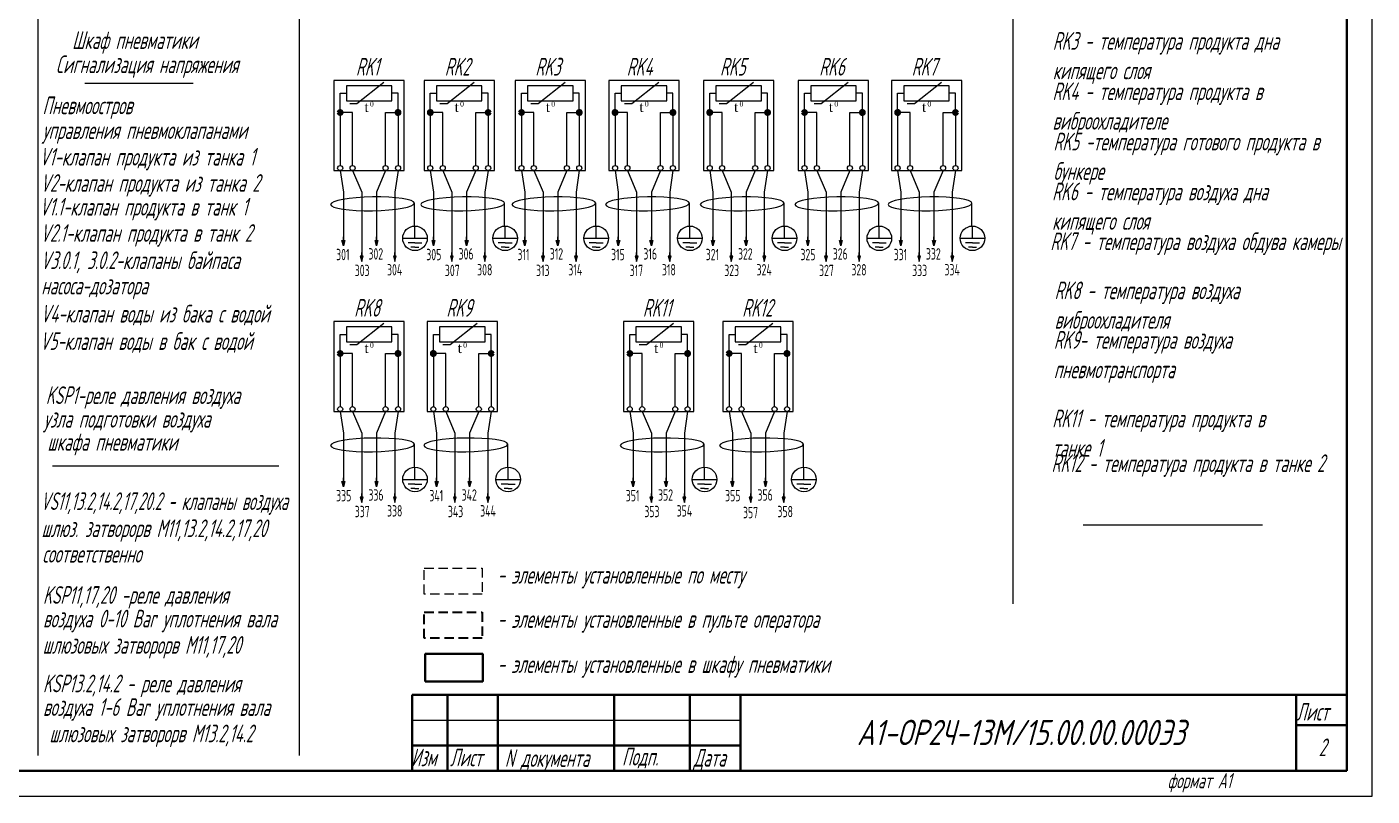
# Model space of a CAD drawing. Header units: millimetres. Extents: x 294 to 6216, y -3442 to 2720.
# Drawn here: x 2409.6 to 2675.8, y 215.3 to 367.5 of the extents above; entities that cross this region are included whole.
import ezdxf
from ezdxf.enums import TextEntityAlignment as Align

# ---------------------------------------------------------------- set-up
doc = ezdxf.new("R2010")
doc.units = ezdxf.units.MM
doc.header["$LTSCALE"] = 15
for name, pattern in [('ACAD_ISO02W100', [15, 12, -3]), ('HIDDEN', [0.375, 0.25, -0.125]), ('HIDDEN2', [0.1875, 0.125, -0.0625])]:
    doc.linetypes.add(name, pattern=pattern)
for name, color, linetype, lineweight in [('0.35 TEXT', 7, 'Continuous', 35), ('0.4 ТЕКСТ', 7, 'Continuous', 40), ('LWT 0.5', 7, 'Continuous', 50), ('LWT 0.6', 7, 'Continuous', 50), ('LWT 0.7', 7, 'Continuous', 70)]:
    doc.layers.add(name, color=color, linetype=linetype, lineweight=lineweight)
doc.layers.add('ШТРИХОВАЯ', color=7, linetype='HIDDEN')
doc.styles.add('33', font='gost.shx', dxfattribs={"width": 0.75, "oblique": 15, "height": 2.5})
doc.styles.add('34', font='gost.shx', dxfattribs={"width": 0.75, "oblique": 15, "height": 3.5})
doc.styles.add('35', font='gost.shx', dxfattribs={"width": 0.75, "oblique": 15, "height": 5})

# ---------------------------------------------------------------- blocks, each defined once
blk = doc.blocks.new('UZIEMIENIE')
for p, q in [((0, 0), (4.85, 0)), ((2.43, 0), (2.43, 2.43)), ((2.43, -0.92), (1.05, -0.92)), ((2.43, -1.78), (1.64, -1.78)), ((2.43, -0.92), (3.8, -0.92)), ((2.43, -1.78), (3.21, -1.78))]:
    blk.add_line(p, q)
blk.add_circle((2.43, 0), 2.43)
blk = doc.blocks.new('STRZALKA')
h = blk.add_hatch(color=256)
h.dxf.hatch_style = 2
h.paths.add_polyline_path([(0.73, 0), (0.73, -0.28), (1.8, 0), (0.73, 0.28)])
blk.add_line((0.73, 0), (0, 0))
blk.add_lwpolyline([(1.8, 0), (0.73, 0.28), (0.73, -0.28)], close=True)

msp = doc.modelspace()

# ---------------------------------------------------------------- linework, layer by layer
for p, q in [((2675.845, 215.294, -0.041), (2675.845, 809.294, -0.041)), ((2411.765, 796.101, -0.041), (2411.765, 223.304, -0.041)), ((2463.519, 796.101, -0.041), (2463.519, 223.304, -0.041)), ((2604.775, 796.101, -0.041), (2604.775, 253.311, -0.041)), ((2421.08, 356.342, -0.02), (2442.521, 356.342, -0.02)), ((2471.608, 354.32, -0.02), (2472.838, 354.32, -0.02)), ((2471.608, 350.536, -0.02), (2471.608, 354.32, -0.02)), ((2474.935, 352.312, -0.02), (2480.283, 356.529, -0.02)), ((2483.067, 354.32, -0.02), (2481.838, 354.32, -0.02)), ((2483.067, 350.536, -0.02), (2483.067, 354.32, -0.02)), ((2489.449, 354.32, -0.02), (2490.678, 354.32, -0.02)), ((2489.449, 350.536, -0.02), (2489.449, 354.32, -0.02)), ((2492.776, 352.312, -0.02), (2498.123, 356.529, -0.02)), ((2500.908, 354.32, -0.02), (2499.678, 354.32, -0.02)), ((2500.908, 350.536, -0.02), (2500.908, 354.32, -0.02)), ((2507.485, 354.32, -0.02), (2508.715, 354.32, -0.02)), ((2507.485, 350.536, -0.02), (2507.485, 354.32, -0.02)), ((2510.813, 352.312, -0.02), (2516.16, 356.529, -0.02)), ((2518.944, 354.32, -0.02), (2517.715, 354.32, -0.02)), ((2518.944, 350.536, -0.02), (2518.944, 354.32, -0.02)), ((2526.014, 354.32, -0.02), (2527.244, 354.32, -0.02)), ((2526.014, 350.536, -0.02), (2526.014, 354.32, -0.02)), ((2529.341, 352.312, -0.02), (2534.689, 356.529, -0.02)), ((2537.473, 354.32, -0.02), (2536.244, 354.32, -0.02)), ((2537.473, 350.536, -0.02), (2537.473, 354.32, -0.02)), ((2544.747, 354.32, -0.02), (2545.977, 354.32, -0.02)), ((2544.747, 350.536, -0.02), (2544.747, 354.32, -0.02)), ((2548.075, 352.312, -0.02), (2553.422, 356.529, -0.02)), ((2556.206, 354.32, -0.02), (2554.977, 354.32, -0.02)), ((2556.206, 350.536, -0.02), (2556.206, 354.32, -0.02)), ((2563.507, 354.32, -0.02), (2564.737, 354.32, -0.02)), ((2563.507, 350.536, -0.02), (2563.507, 354.32, -0.02)), ((2566.835, 352.312, -0.02), (2572.182, 356.529, -0.02)), ((2574.966, 354.32, -0.02), (2573.737, 354.32, -0.02)), ((2574.966, 350.536, -0.02), (2574.966, 354.32, -0.02)), ((2581.941, 354.32, -0.02), (2583.171, 354.32, -0.02)), ((2581.941, 350.536, -0.02), (2581.941, 354.32, -0.02)), ((2585.269, 352.312, -0.02), (2590.616, 356.529, -0.02)), ((2593.4, 354.32, -0.02), (2592.171, 354.32, -0.02)), ((2593.4, 350.536, -0.02), (2593.4, 354.32, -0.02)), ((2473.496, 352.312, -0.02), (2474.935, 352.312, -0.02)), ((2491.337, 352.312, -0.02), (2492.776, 352.312, -0.02)), ((2509.373, 352.312, -0.02), (2510.813, 352.312, -0.02)), ((2527.902, 352.312, -0.02), (2529.341, 352.312, -0.02)), ((2546.635, 352.312, -0.02), (2548.075, 352.312, -0.02)), ((2565.396, 352.312, -0.02), (2566.835, 352.312, -0.02)), ((2583.829, 352.312, -0.02), (2585.269, 352.312, -0.02)), ((2474.067, 350.536, -0.02), (2471.608, 350.536, -0.02)), ((2471.608, 350.536, -0.02), (2471.608, 340.037, -0.02)), ((2474.067, 340.037, -0.02), (2474.067, 350.536, -0.02)), ((2480.608, 350.536, -0.02), (2483.067, 350.536, -0.02)), ((2480.608, 340.037, -0.02), (2480.608, 350.536, -0.02)), ((2483.067, 350.536, -0.02), (2483.067, 340.037, -0.02)), ((2491.908, 350.536, -0.02), (2489.449, 350.536, -0.02)), ((2489.449, 350.536, -0.02), (2489.449, 340.037, -0.02)), ((2491.908, 340.037, -0.02), (2491.908, 350.536, -0.02)), ((2498.449, 340.037, -0.02), (2498.449, 350.536, -0.02)), ((2498.449, 350.536, -0.02), (2500.908, 350.536, -0.02)), ((2500.908, 350.536, -0.02), (2500.908, 340.037, -0.02)), ((2509.944, 350.536, -0.02), (2507.485, 350.536, -0.02)), ((2507.485, 350.536, -0.02), (2507.485, 340.037, -0.02)), ((2509.944, 340.037, -0.02), (2509.944, 350.536, -0.02)), ((2516.485, 340.037, -0.02), (2516.485, 350.536, -0.02)), ((2516.485, 350.536, -0.02), (2518.944, 350.536, -0.02)), ((2518.944, 350.536, -0.02), (2518.944, 340.037, -0.02)), ((2528.473, 350.536, -0.02), (2526.014, 350.536, -0.02)), ((2526.014, 350.536, -0.02), (2526.014, 340.037, -0.02)), ((2528.473, 340.037, -0.02), (2528.473, 350.536, -0.02)), ((2535.014, 340.037, -0.02), (2535.014, 350.536, -0.02)), ((2535.014, 350.536, -0.02), (2537.473, 350.536, -0.02)), ((2537.473, 350.536, -0.02), (2537.473, 340.037, -0.02)), ((2547.206, 350.536, -0.02), (2544.747, 350.536, -0.02)), ((2544.747, 350.536, -0.02), (2544.747, 340.037, -0.02)), ((2547.206, 340.037, -0.02), (2547.206, 350.536, -0.02)), ((2553.747, 340.037, -0.02), (2553.747, 350.536, -0.02)), ((2553.747, 350.536, -0.02), (2556.206, 350.536, -0.02)), ((2556.206, 350.536, -0.02), (2556.206, 340.037, -0.02)), ((2565.967, 350.536, -0.02), (2563.507, 350.536, -0.02)), ((2563.507, 350.536, -0.02), (2563.507, 340.037, -0.02)), ((2565.967, 340.037, -0.02), (2565.967, 350.536, -0.02)), ((2572.507, 340.037, -0.02), (2572.507, 350.536, -0.02)), ((2572.507, 350.536, -0.02), (2574.966, 350.536, -0.02)), ((2574.966, 350.536, -0.02), (2574.966, 340.037, -0.02)), ((2584.4, 350.536, -0.02), (2581.941, 350.536, -0.02)), ((2581.941, 350.536, -0.02), (2581.941, 340.037, -0.02)), ((2584.4, 340.037, -0.02), (2584.4, 350.536, -0.02)), ((2590.941, 340.037, -0.02), (2590.941, 350.536, -0.02)), ((2590.941, 350.536, -0.02), (2593.4, 350.536, -0.02)), ((2593.4, 350.536, -0.02), (2593.4, 340.037, -0.02)), ((2471.608, 339.037, -0.02), (2472.255, 334.751, -0.02)), ((2474.067, 339.037, -0.02), (2475.879, 334.751, -0.02)), ((2480.608, 339.037, -0.02), (2478.796, 334.751, -0.02)), ((2483.067, 339.037, -0.02), (2482.42, 334.751, -0.02)), ((2489.449, 339.037, -0.02), (2490.096, 334.751, -0.02)), ((2491.908, 339.037, -0.02), (2493.72, 334.751, -0.02)), ((2498.449, 339.037, -0.02), (2496.636, 334.751, -0.02)), ((2500.908, 339.037, -0.02), (2500.261, 334.751, -0.02)), ((2507.485, 339.037, -0.02), (2508.132, 334.751, -0.02)), ((2509.944, 339.037, -0.02), (2511.757, 334.751, -0.02)), ((2516.485, 339.037, -0.02), (2514.673, 334.751, -0.02)), ((2518.944, 339.037, -0.02), (2518.298, 334.751, -0.02)), ((2526.014, 339.037, -0.02), (2526.661, 334.751, -0.02)), ((2528.473, 339.037, -0.02), (2530.285, 334.751, -0.02)), ((2535.014, 339.037, -0.02), (2533.202, 334.751, -0.02)), ((2537.473, 339.037, -0.02), (2536.826, 334.751, -0.02)), ((2544.747, 339.037, -0.02), (2545.394, 334.751, -0.02)), ((2547.206, 339.037, -0.02), (2549.019, 334.751, -0.02)), ((2553.747, 339.037, -0.02), (2551.935, 334.751, -0.02)), ((2556.206, 339.037, -0.02), (2555.559, 334.751, -0.02)), ((2563.507, 339.037, -0.02), (2564.154, 334.751, -0.02)), ((2565.967, 339.037, -0.02), (2567.779, 334.751, -0.02)), ((2572.507, 339.037, -0.02), (2570.695, 334.751, -0.02)), ((2574.966, 339.037, -0.02), (2574.32, 334.751, -0.02)), ((2581.941, 339.037, -0.02), (2582.588, 334.751, -0.02)), ((2584.4, 339.037, -0.02), (2586.213, 334.751, -0.02)), ((2590.941, 339.037, -0.02), (2589.129, 334.751, -0.02)), ((2593.4, 339.037, -0.02), (2592.754, 334.751, -0.02)), ((2472.255, 334.751, -0.02), (2472.255, 324.132, -0.02)), ((2475.879, 334.751, -0.02), (2475.879, 321.04, -0.02)), ((2478.796, 334.751, -0.02), (2478.796, 324.132, -0.02)), ((2482.42, 334.751, -0.02), (2482.42, 321.042, -0.02)), ((2490.096, 334.751, -0.02), (2490.096, 324.132, -0.02)), ((2493.72, 334.751, -0.02), (2493.72, 321.04, -0.02)), ((2496.636, 334.751, -0.02), (2496.636, 324.132, -0.02)), ((2500.261, 334.751, -0.02), (2500.261, 321.042, -0.02)), ((2508.132, 334.751, -0.02), (2508.132, 324.132, -0.02)), ((2511.757, 334.751, -0.02), (2511.757, 321.04, -0.02)), ((2514.673, 334.751, -0.02), (2514.673, 324.132, -0.02)), ((2518.298, 334.751, -0.02), (2518.298, 321.042, -0.02)), ((2526.661, 334.751, -0.02), (2526.661, 324.132, -0.02)), ((2530.285, 334.751, -0.02), (2530.285, 321.04, -0.02)), ((2533.202, 334.751, -0.02), (2533.202, 324.132, -0.02)), ((2536.826, 334.751, -0.02), (2536.826, 321.042, -0.02)), ((2545.394, 334.751, -0.02), (2545.394, 324.132, -0.02)), ((2549.019, 334.751, -0.02), (2549.019, 321.04, -0.02)), ((2551.935, 334.751, -0.02), (2551.935, 324.132, -0.02)), ((2555.559, 334.751, -0.02), (2555.559, 321.042, -0.02)), ((2564.154, 334.751, -0.02), (2564.154, 324.132, -0.02)), ((2567.779, 334.751, -0.02), (2567.779, 321.04, -0.02)), ((2570.695, 334.751, -0.02), (2570.695, 324.132, -0.02)), ((2574.32, 334.751, -0.02), (2574.32, 321.042, -0.02)), ((2582.588, 334.751, -0.02), (2582.588, 324.132, -0.02)), ((2586.213, 334.751, -0.02), (2586.213, 321.04, -0.02)), ((2589.129, 334.751, -0.02), (2589.129, 324.132, -0.02)), ((2592.754, 334.751, -0.02), (2592.754, 321.042, -0.02)), ((2474.935, 304.62, -0.02), (2480.283, 308.837, -0.02)), ((2493.379, 304.62, -0.02), (2498.727, 308.837, -0.02)), ((2532.255, 304.62, -0.02), (2537.602, 308.837, -0.02)), ((2551.916, 304.62, -0.02), (2557.263, 308.837, -0.02)), ((2471.608, 306.628, -0.02), (2472.838, 306.628, -0.02)), ((2471.608, 302.844, -0.02), (2471.608, 306.628, -0.02)), ((2483.067, 306.628, -0.02), (2481.838, 306.628, -0.02)), ((2483.067, 302.844, -0.02), (2483.067, 306.628, -0.02)), ((2490.052, 306.628, -0.02), (2491.281, 306.628, -0.02)), ((2490.052, 302.844, -0.02), (2490.052, 306.628, -0.02)), ((2501.511, 306.628, -0.02), (2500.281, 306.628, -0.02)), ((2501.511, 302.844, -0.02), (2501.511, 306.628, -0.02)), ((2528.927, 306.628, -0.02), (2530.157, 306.628, -0.02)), ((2528.927, 302.844, -0.02), (2528.927, 306.628, -0.02)), ((2540.386, 306.628, -0.02), (2539.157, 306.628, -0.02)), ((2540.386, 302.844, -0.02), (2540.386, 306.628, -0.02)), ((2548.589, 306.628, -0.02), (2549.818, 306.628, -0.02)), ((2548.589, 302.844, -0.02), (2548.589, 306.628, -0.02)), ((2560.048, 306.628, -0.02), (2558.818, 306.628, -0.02)), ((2560.048, 302.844, -0.02), (2560.048, 306.628, -0.02)), ((2473.496, 304.62, -0.02), (2474.935, 304.62, -0.02)), ((2491.94, 304.62, -0.02), (2493.379, 304.62, -0.02)), ((2530.815, 304.62, -0.02), (2532.255, 304.62, -0.02)), ((2550.477, 304.62, -0.02), (2551.916, 304.62, -0.02)), ((2474.067, 302.844, -0.02), (2471.608, 302.844, -0.02)), ((2471.608, 302.844, -0.02), (2471.608, 292.345, -0.02)), ((2474.067, 292.345, -0.02), (2474.067, 302.844, -0.02)), ((2480.608, 292.345, -0.02), (2480.608, 302.844, -0.02)), ((2480.608, 302.844, -0.02), (2483.067, 302.844, -0.02)), ((2483.067, 302.844, -0.02), (2483.067, 292.345, -0.02)), ((2492.511, 302.844, -0.02), (2490.052, 302.844, -0.02)), ((2490.052, 302.844, -0.02), (2490.052, 292.345, -0.02)), ((2492.511, 292.345, -0.02), (2492.511, 302.844, -0.02)), ((2499.052, 292.345, -0.02), (2499.052, 302.844, -0.02)), ((2499.052, 302.844, -0.02), (2501.511, 302.844, -0.02)), ((2501.511, 302.844, -0.02), (2501.511, 292.345, -0.02)), ((2531.386, 302.844, -0.02), (2528.927, 302.844, -0.02)), ((2528.927, 302.844, -0.02), (2528.927, 292.345, -0.02)), ((2531.386, 292.345, -0.02), (2531.386, 302.844, -0.02)), ((2537.927, 292.345, -0.02), (2537.927, 302.844, -0.02)), ((2537.927, 302.844, -0.02), (2540.386, 302.844, -0.02)), ((2540.386, 302.844, -0.02), (2540.386, 292.345, -0.02)), ((2551.048, 302.844, -0.02), (2548.589, 302.844, -0.02)), ((2548.589, 302.844, -0.02), (2548.589, 292.345, -0.02)), ((2551.048, 292.345, -0.02), (2551.048, 302.844, -0.02)), ((2557.589, 292.345, -0.02), (2557.589, 302.844, -0.02)), ((2557.589, 302.844, -0.02), (2560.048, 302.844, -0.02)), ((2560.048, 302.844, -0.02), (2560.048, 292.345, -0.02)), ((2471.608, 291.345, -0.02), (2472.255, 287.059, -0.02)), ((2474.067, 291.345, -0.02), (2475.879, 287.059, -0.02)), ((2480.608, 291.345, -0.02), (2478.796, 287.059, -0.02)), ((2483.067, 291.345, -0.02), (2482.42, 287.059, -0.02)), ((2490.052, 291.345, -0.02), (2490.699, 287.059, -0.02)), ((2492.511, 291.345, -0.02), (2494.323, 287.059, -0.02)), ((2499.052, 291.345, -0.02), (2497.24, 287.059, -0.02)), ((2501.511, 291.345, -0.02), (2500.864, 287.059, -0.02)), ((2528.927, 291.345, -0.02), (2529.574, 287.059, -0.02)), ((2531.386, 291.345, -0.02), (2533.199, 287.059, -0.02)), ((2537.927, 291.345, -0.02), (2536.115, 287.059, -0.02)), ((2540.386, 291.345, -0.02), (2539.74, 287.059, -0.02)), ((2548.589, 291.345, -0.02), (2549.235, 287.059, -0.02)), ((2551.048, 291.345, -0.02), (2552.86, 287.059, -0.02)), ((2557.589, 291.345, -0.02), (2555.776, 287.059, -0.02)), ((2560.048, 291.345, -0.02), (2559.401, 287.059, -0.02)), ((2472.255, 287.059, -0.02), (2472.255, 276.441, -0.02)), ((2475.879, 287.059, -0.02), (2475.879, 273.348, -0.02)), ((2478.796, 287.059, -0.02), (2478.796, 276.441, -0.02)), ((2482.42, 287.059, -0.02), (2482.42, 273.35, -0.02)), ((2490.699, 287.059, -0.02), (2490.699, 276.441, -0.02)), ((2494.323, 287.059, -0.02), (2494.323, 273.348, -0.02)), ((2497.24, 287.059, -0.02), (2497.24, 276.441, -0.02)), ((2500.864, 287.059, -0.02), (2500.864, 273.35, -0.02)), ((2529.574, 287.059, -0.02), (2529.574, 276.441, -0.02)), ((2533.199, 287.059, -0.02), (2533.199, 273.348, -0.02)), ((2536.115, 287.059, -0.02), (2536.115, 276.441, -0.02)), ((2539.74, 287.059, -0.02), (2539.74, 273.35, -0.02)), ((2549.235, 287.059, -0.02), (2549.235, 276.441, -0.02)), ((2552.86, 287.059, -0.02), (2552.86, 273.348, -0.02)), ((2555.776, 287.059, -0.02), (2555.776, 276.441, -0.02)), ((2559.401, 287.059, -0.02), (2559.401, 273.35, -0.02)), ((2414.681, 280.624, -0.041), (2459.495, 280.624, -0.041)), ((2618.658, 268.924, -0.02), (2654.178, 268.924, -0.02)), ((2485.845, 230.294, -0.041), (2550.845, 230.294, -0.041)), ((1625.845, 215.294, -0.041), (2675.845, 215.294, -0.041))]:
    msp.add_line(p, q)
at = {"lineweight": 25}
for p, q in [((2486.322, 328.061, -0.02), (2486.322, 332.585, -0.02)), ((2504.162, 328.061, -0.02), (2504.162, 332.585, -0.02)), ((2522.199, 328.061, -0.02), (2522.199, 332.585, -0.02)), ((2540.727, 328.061, -0.02), (2540.727, 332.585, -0.02)), ((2559.461, 328.061, -0.02), (2559.461, 332.585, -0.02)), ((2578.221, 328.061, -0.02), (2578.221, 332.585, -0.02)), ((2596.655, 328.061, -0.02), (2596.655, 332.585, -0.02)), ((2486.322, 280.37, -0.02), (2486.322, 284.893, -0.02)), ((2504.765, 280.37, -0.02), (2504.765, 284.893, -0.02)), ((2543.641, 280.37, -0.02), (2543.641, 284.893, -0.02)), ((2563.302, 280.37, -0.02), (2563.302, 284.893, -0.02))]:
    msp.add_line(p, q, dxfattribs=at)
at = {"elevation": -0.02}
for points in [[(2470.376, 339.037), (2484.299, 339.037), (2484.299, 356.863), (2470.376, 356.863)], [(2488.217, 339.037), (2502.14, 339.037), (2502.14, 356.863), (2488.217, 356.863)], [(2506.254, 339.037), (2520.176, 339.037), (2520.176, 356.863), (2506.254, 356.863)], [(2524.782, 339.037), (2538.705, 339.037), (2538.705, 356.863), (2524.782, 356.863)], [(2543.515, 339.037), (2557.438, 339.037), (2557.438, 356.863), (2543.515, 356.863)], [(2562.276, 339.037), (2576.198, 339.037), (2576.198, 356.863), (2562.276, 356.863)], [(2580.71, 339.037), (2594.632, 339.037), (2594.632, 356.863), (2580.71, 356.863)], [(2472.838, 352.82), (2481.838, 352.82), (2481.838, 355.82), (2472.838, 355.82), (2472.838, 352.82)], [(2490.678, 352.82), (2499.678, 352.82), (2499.678, 355.82), (2490.678, 355.82), (2490.678, 352.82)], [(2508.715, 352.82), (2517.715, 352.82), (2517.715, 355.82), (2508.715, 355.82), (2508.715, 352.82)], [(2527.244, 352.82), (2536.244, 352.82), (2536.244, 355.82), (2527.244, 355.82), (2527.244, 352.82)], [(2545.977, 352.82), (2554.977, 352.82), (2554.977, 355.82), (2545.977, 355.82), (2545.977, 352.82)], [(2564.737, 352.82), (2573.737, 352.82), (2573.737, 355.82), (2564.737, 355.82), (2564.737, 352.82)], [(2583.171, 352.82), (2592.171, 352.82), (2592.171, 355.82), (2583.171, 355.82), (2583.171, 352.82)], [(2470.376, 291.345), (2484.299, 291.345), (2484.299, 309.172), (2470.376, 309.172)], [(2488.82, 291.345), (2502.743, 291.345), (2502.743, 309.172), (2488.82, 309.172)], [(2527.696, 291.345), (2541.618, 291.345), (2541.618, 309.172), (2527.696, 309.172)], [(2547.357, 291.345), (2561.28, 291.345), (2561.28, 309.172), (2547.357, 309.172)], [(2472.838, 305.128), (2481.838, 305.128), (2481.838, 308.128), (2472.838, 308.128), (2472.838, 305.128)], [(2491.281, 305.128), (2500.281, 305.128), (2500.281, 308.128), (2491.281, 308.128), (2491.281, 305.128)], [(2530.157, 305.128), (2539.157, 305.128), (2539.157, 308.128), (2530.157, 308.128), (2530.157, 305.128)], [(2549.818, 305.128), (2558.818, 305.128), (2558.818, 308.128), (2549.818, 308.128), (2549.818, 305.128)]]:
    msp.add_lwpolyline(points, close=True, dxfattribs=at)
for centre in [(2471.608, 339.537, -0.02), (2474.067, 339.537, -0.02), (2480.608, 339.537, -0.02), (2483.067, 339.537, -0.02), (2489.449, 339.537, -0.02), (2491.908, 339.537, -0.02), (2498.449, 339.537, -0.02), (2500.908, 339.537, -0.02), (2507.485, 339.537, -0.02), (2509.944, 339.537, -0.02), (2516.485, 339.537, -0.02), (2518.944, 339.537, -0.02), (2526.014, 339.537, -0.02), (2528.473, 339.537, -0.02), (2535.014, 339.537, -0.02), (2537.473, 339.537, -0.02), (2544.747, 339.537, -0.02), (2547.206, 339.537, -0.02), (2553.747, 339.537, -0.02), (2556.206, 339.537, -0.02), (2563.507, 339.537, -0.02), (2565.967, 339.537, -0.02), (2572.507, 339.537, -0.02), (2574.966, 339.537, -0.02), (2581.941, 339.537, -0.02), (2584.4, 339.537, -0.02), (2590.941, 339.537, -0.02), (2593.4, 339.537, -0.02), (2471.608, 291.845, -0.02), (2474.067, 291.845, -0.02), (2480.608, 291.845, -0.02), (2483.067, 291.845, -0.02), (2490.052, 291.845, -0.02), (2492.511, 291.845, -0.02), (2499.052, 291.845, -0.02), (2501.511, 291.845, -0.02), (2528.927, 291.845, -0.02), (2531.386, 291.845, -0.02), (2537.927, 291.845, -0.02), (2540.386, 291.845, -0.02), (2548.589, 291.845, -0.02), (2551.048, 291.845, -0.02), (2557.589, 291.845, -0.02), (2560.048, 291.845, -0.02)]:
    msp.add_circle(centre, 0.5)
at = {"lineweight": 25, "extrusion": (0, 0, -1)}
for centre in [(2478.023, 332.456, -0.02), (2495.863, 332.456, -0.02), (2513.9, 332.456, -0.02), (2532.429, 332.456, -0.02), (2551.162, 332.456, -0.02), (2569.922, 332.456, -0.02), (2588.356, 332.456, -0.02), (2478.023, 284.764, -0.02), (2496.466, 284.764, -0.02), (2535.342, 284.764, -0.02), (2555.003, 284.764, -0.02)]:
    msp.add_ellipse(centre, major_axis=(8.299, 0.129), ratio=0.1636804, dxfattribs=at)
at = {"layer": '0.4 ТЕКСТ', "linetype": 'HIDDEN2', "elevation": -0.041}
msp.add_lwpolyline([(2488.246, 251.653), (2499.73, 251.653), (2499.73, 246.517), (2488.246, 246.517)], close=True, dxfattribs=at)
at = {"layer": 'LWT 0.5', "elevation": -0.041}
msp.add_lwpolyline([(2488.447, 237.994), (2499.835, 237.994), (2499.835, 243.406), (2488.447, 243.406)], close=True, dxfattribs=at)
at = {"layer": 'LWT 0.6'}
for p, q in [((2670.845, 804.294, -0.041), (2670.845, 220.294, -0.041)), ((2485.845, 235.294, -0.041), (2670.845, 235.294, -0.041)), ((2485.845, 235.294, -0.041), (2485.845, 220.294, -0.041)), ((2492.845, 235.294, -0.041), (2492.845, 220.294, -0.041)), ((2502.845, 235.294, -0.041), (2502.845, 220.294, -0.041)), ((2525.845, 235.294, -0.041), (2525.845, 220.294, -0.041)), ((2540.845, 235.294, -0.041), (2540.845, 220.294, -0.041)), ((2550.845, 235.294, -0.041), (2550.845, 220.294, -0.041)), ((2660.845, 235.294, -0.041), (2660.845, 220.294, -0.041)), ((2660.845, 229.294, -0.041), (2670.845, 229.294, -0.041)), ((2485.845, 225.294, -0.041), (2550.845, 225.294, -0.041)), ((2670.845, 220.294, -0.041), (1645.845, 220.294, -0.041))]:
    msp.add_line(p, q, dxfattribs=at)
at = {"layer": 'LWT 0.7'}
for centre, start, end in [((2471.608, 350.536, -0.02), 0, 180), ((2471.608, 350.536, -0.02), 180, 0), ((2483.067, 350.536, -0.02), 0, 180), ((2483.067, 350.536, -0.02), 180, 0), ((2489.449, 350.536, -0.02), 0, 180), ((2489.449, 350.536, -0.02), 180, 0), ((2500.908, 350.536, -0.02), 0, 180), ((2500.908, 350.536, -0.02), 180, 0), ((2507.485, 350.536, -0.02), 0, 180), ((2507.485, 350.536, -0.02), 180, 0), ((2518.944, 350.536, -0.02), 0, 180), ((2518.944, 350.536, -0.02), 180, 0), ((2526.014, 350.536, -0.02), 0, 180), ((2526.014, 350.536, -0.02), 180, 0), ((2537.473, 350.536, -0.02), 0, 180), ((2537.473, 350.536, -0.02), 180, 0), ((2544.747, 350.536, -0.02), 0, 180), ((2544.747, 350.536, -0.02), 180, 0), ((2556.206, 350.536, -0.02), 0, 180), ((2556.206, 350.536, -0.02), 180, 0), ((2563.507, 350.536, -0.02), 0, 180), ((2563.507, 350.536, -0.02), 180, 0), ((2574.966, 350.536, -0.02), 0, 180), ((2574.966, 350.536, -0.02), 180, 0), ((2581.941, 350.536, -0.02), 0, 180), ((2581.941, 350.536, -0.02), 180, 0), ((2593.4, 350.536, -0.02), 0, 180), ((2593.4, 350.536, -0.02), 180, 0), ((2471.608, 302.844, -0.02), 0, 180), ((2471.608, 302.844, -0.02), 180, 0), ((2483.067, 302.844, -0.02), 0, 180), ((2483.067, 302.844, -0.02), 180, 0), ((2490.052, 302.844, -0.02), 0, 180), ((2490.052, 302.844, -0.02), 180, 0), ((2501.511, 302.844, -0.02), 0, 180), ((2501.511, 302.844, -0.02), 180, 0), ((2528.927, 302.844, -0.02), 0, 180), ((2528.927, 302.844, -0.02), 180, 0), ((2540.386, 302.844, -0.02), 0, 180), ((2540.386, 302.844, -0.02), 180, 0), ((2548.589, 302.844, -0.02), 0, 180), ((2548.589, 302.844, -0.02), 180, 0), ((2560.048, 302.844, -0.02), 0, 180), ((2560.048, 302.844, -0.02), 180, 0)]:
    msp.add_arc(centre, 0.375, start, end, dxfattribs=at)
at = {"layer": 'ШТРИХОВАЯ', "linetype": 'HIDDEN2', "elevation": -0.041}
msp.add_lwpolyline([(2488.246, 260.406), (2499.73, 260.406), (2499.73, 255.27), (2488.246, 255.27)], close=True, dxfattribs=at)

# ---------------------------------------------------------------- block references
for p in [(2483.99, 325.636, -0.02), (2501.831, 325.636, -0.02), (2519.867, 325.636, -0.02), (2538.396, 325.636, -0.02), (2557.129, 325.636, -0.02), (2575.889, 325.636, -0.02), (2594.323, 325.636, -0.02), (2483.99, 277.944, -0.02), (2502.434, 277.944, -0.02), (2541.309, 277.944, -0.02), (2560.97, 277.944, -0.02)]:
    msp.add_blockref('UZIEMIENIE', p)
at = {"linetype": 'ACAD_ISO02W100', "xscale": -1, "rotation": 90}
for p in [(2472.255, 325.936, -0.02), (2478.796, 325.936, -0.02), (2490.096, 325.936, -0.02), (2496.636, 325.936, -0.02), (2508.132, 325.936, -0.02), (2514.673, 325.936, -0.02), (2526.661, 325.936, -0.02), (2533.202, 325.936, -0.02), (2545.394, 325.936, -0.02), (2551.935, 325.936, -0.02), (2564.154, 325.936, -0.02), (2570.695, 325.936, -0.02), (2582.588, 325.936, -0.02), (2589.129, 325.936, -0.02), (2472.255, 278.244, -0.02), (2478.796, 278.244, -0.02), (2490.699, 278.244, -0.02), (2497.24, 278.244, -0.02), (2529.574, 278.244, -0.02), (2536.115, 278.244, -0.02), (2549.235, 278.244, -0.02), (2555.776, 278.244, -0.02)]:
    msp.add_blockref('STRZALKA', p, dxfattribs=at)
at = {"linetype": 'ACAD_ISO02W100', "rotation": 270}
for p in [(2475.879, 322.843, -0.02), (2482.42, 322.846, -0.02), (2493.72, 322.843, -0.02), (2500.261, 322.846, -0.02), (2511.757, 322.843, -0.02), (2518.298, 322.846, -0.02), (2530.285, 322.843, -0.02), (2536.826, 322.846, -0.02), (2549.019, 322.843, -0.02), (2555.559, 322.846, -0.02), (2567.779, 322.843, -0.02), (2574.32, 322.846, -0.02), (2586.213, 322.843, -0.02), (2592.754, 322.846, -0.02), (2475.879, 275.152, -0.02), (2482.42, 275.154, -0.02), (2494.323, 275.152, -0.02), (2500.864, 275.154, -0.02), (2533.199, 275.152, -0.02), (2539.74, 275.154, -0.02), (2552.86, 275.152, -0.02), (2559.401, 275.154, -0.02)]:
    msp.add_blockref('STRZALKA', p, dxfattribs=at)

# ---------------------------------------------------------------- texts
at = {"lineweight": 0, "width": 2, "attachment_point": 1}
for s, insert, char_height in [('{\\fTimes New Roman|b0|i0|c0|p18;t}', (2476.428, 352.638, -0.02), 2), ('{\\fTimes New Roman|b0|i0|c0|p18;0}', (2477.51, 352.705, -0.02), 1), ('{\\fTimes New Roman|b0|i0|c0|p18;t}', (2494.268, 352.638, -0.02), 2), ('{\\fTimes New Roman|b0|i0|c0|p18;0}', (2495.351, 352.705, -0.02), 1), ('{\\fTimes New Roman|b0|i0|c0|p18;t}', (2512.305, 352.638, -0.02), 2), ('{\\fTimes New Roman|b0|i0|c0|p18;0}', (2513.388, 352.705, -0.02), 1), ('{\\fTimes New Roman|b0|i0|c0|p18;t}', (2530.834, 352.638, -0.02), 2), ('{\\fTimes New Roman|b0|i0|c0|p18;0}', (2531.916, 352.705, -0.02), 1), ('{\\fTimes New Roman|b0|i0|c0|p18;t}', (2549.567, 352.638, -0.02), 2), ('{\\fTimes New Roman|b0|i0|c0|p18;0}', (2550.649, 352.705, -0.02), 1), ('{\\fTimes New Roman|b0|i0|c0|p18;t}', (2568.327, 352.638, -0.02), 2), ('{\\fTimes New Roman|b0|i0|c0|p18;0}', (2569.41, 352.705, -0.02), 1), ('{\\fTimes New Roman|b0|i0|c0|p18;t}', (2586.761, 352.638, -0.02), 2), ('{\\fTimes New Roman|b0|i0|c0|p18;0}', (2587.844, 352.705, -0.02), 1), ('{\\fTimes New Roman|b0|i0|c0|p18;t}', (2476.428, 304.946, -0.02), 2), ('{\\fTimes New Roman|b0|i0|c0|p18;0}', (2477.51, 305.014, -0.02), 1), ('{\\fTimes New Roman|b0|i0|c0|p18;t}', (2494.872, 304.946, -0.02), 2), ('{\\fTimes New Roman|b0|i0|c0|p18;0}', (2495.954, 305.014, -0.02), 1), ('{\\fTimes New Roman|b0|i0|c0|p18;t}', (2533.747, 304.946, -0.02), 2), ('{\\fTimes New Roman|b0|i0|c0|p18;0}', (2534.83, 305.014, -0.02), 1), ('{\\fTimes New Roman|b0|i0|c0|p18;t}', (2553.408, 304.946, -0.02), 2), ('{\\fTimes New Roman|b0|i0|c0|p18;0}', (2554.491, 305.014, -0.02), 1)]:
    msp.add_mtext(s, dxfattribs=dict(at, insert=insert, char_height=char_height))
at = {"layer": '0.35 TEXT', "oblique": 15}
for s, height, style, width, p in [('Шкаф пневматики', 3.5, '34', 0.75, (2418.559, 363.098, -0.041)), ('Сигнализация напряжения', 3.5, '34', 0.75, (2415.357, 358.313, -0.041)), ('Пневмоостров ', 3.5, '34', 0.75, (2412.702, 350.185, -0.041)), ('управления пневмоклапанами', 3.5, '34', 0.75, (2412.702, 345.291, -0.041)), ('V1-клапан продукта из танка 1', 3.5, '34', 0.75, (2412.097, 340.03, -0.041)), ('V2-клапан продукта из танка 2', 3.5, '34', 0.75, (2412.264, 334.838, -0.041)), ('V1.1-клапан продукта в танк 1', 3.5, '34', 0.75, (2412.097, 330.133, -0.041)), ('V2.1-клапан продукта в танк 2', 3.5, '34', 0.75, (2412.264, 324.942, -0.041)), ('V3.0.1, 3.0.2-клапаны байпаса ', 3.5, '34', 0.75, (2412.324, 319.55, -0.041)), ('насоса-дозатора', 3.5, '34', 0.75, (2412.46, 314.53, -0.041)), ('V4-клапан воды из бака с водой', 3.5, '34', 0.75, (2412.305, 308.983, -0.041)), ('V5-клапан воды в бак с водой', 3.5, '34', 0.75, (2412.173, 303.557, -0.041)), ('KSP1-реле давления воздуха', 3.5, '34', 0.75, (2413.367, 292.853, -0.041)), ('узла подготовки воздуха', 3.5, '34', 0.75, (2412.95, 288.181, -0.041)), ('шкафа пневматики', 3.5, '34', 0.75, (2413.679, 283.625, -0.041)), ('VS11,13.2,14.2,17,20.2 - клапаны воздуха ', 3.5, '34', 0.707732, (2412.318, 271.886, -0.041)), ('шлюз. затворорв M11,13.2,14.2,17,20', 3.5, '34', 0.75, (2412.497, 266.521, -0.041)), ('соответственно ', 3.5, '34', 0.75, (2412.677, 261.476, -0.041)), ('- элементы установленные по месту', 3.5, '34', 0.75, (2502.743, 257.331, -0.041)), ('KSP11,17,20 -реле давления ', 3.5, '34', 0.75, (2412.803, 253.33, -0.041)), ('воздуха 0-10 Bar уплотнения вала ', 3.5, '34', 0.75, (2412.811, 248.659, -0.041)), ('- элементы установленные в пульте оператора', 3.5, '34', 0.75, (2502.743, 248.578, -0.041)), ('шлюзовых затворорв M11,17,20', 3.5, '34', 0.75, (2412.738, 243.45, -0.041)), ('- элементы установленные в шкафу пневматики', 3.5, '34', 0.75, (2502.743, 239.664, -0.041)), ('KSP13.2,14.2 - реле давления ', 3.5, '34', 0.75, (2412.803, 235.822, -0.041)), ('воздуха 1-6 Bar уплотнения вала', 3.5, '34', 0.75, (2412.811, 231.15, -0.041)), ('Лист', 3.5, '34', 0.75, (2660.864, 230.233, -0.041)), (' шлюзовых затворорв M13.2,14.2', 3.5, '34', 0.75, (2412.738, 225.941, -0.041)), ('2', 3.5, '34', 0.75, (2665.288, 223.195, -0.041)), ('Изм  Лист', 3.5, '34', 0.75, (2485.679, 221.186, -0.041)), ('N документа', 3.5, '34', 0.75, (2504.204, 221.069, -0.041)), ('Подп.', 3.5, '34', 0.75, (2527.396, 221.337, -0.041)), ('Дата', 3.5, '34', 0.75, (2541.549, 221.129, -0.041)), ('формат А1', 3, '33', 0.8, (2635.365, 216.844, -0.041))]:
    msp.add_text(s, height=height, dxfattribs=dict(at, style=style, width=width)).set_placement(p)
at = {"layer": '0.35 TEXT', "style": '33', "width": 0.774574}
for s, p in [('301', (2470.815, 321.3, -0.02)), ('302', (2477.207, 321.432, -0.02)), ('305', (2488.656, 321.3, -0.02)), ('306', (2495.048, 321.432, -0.02)), ('311', (2506.693, 321.3, -0.02)), ('312', (2513.085, 321.432, -0.02)), ('315', (2525.221, 321.3, -0.02)), ('316', (2531.613, 321.432, -0.02)), ('321', (2543.955, 321.3, -0.02)), ('322', (2550.346, 321.432, -0.02)), ('325', (2562.715, 321.3, -0.02)), ('326', (2569.107, 321.432, -0.02)), ('331', (2581.149, 321.3, -0.02)), ('332', (2587.541, 321.432, -0.02)), ('303', (2474.492, 318.156, -0.02)), ('304', (2480.883, 318.288, -0.02)), ('307', (2492.332, 318.156, -0.02)), ('308', (2498.724, 318.288, -0.02)), ('313', (2510.369, 318.156, -0.02)), ('314', (2516.761, 318.288, -0.02)), ('317', (2528.897, 318.156, -0.02)), ('318', (2535.289, 318.288, -0.02)), ('323', (2547.631, 318.156, -0.02)), ('324', (2554.023, 318.288, -0.02)), ('327', (2566.391, 318.156, -0.02)), ('328', (2572.783, 318.288, -0.02)), ('333', (2584.825, 318.156, -0.02)), ('334', (2591.217, 318.288, -0.02)), ('335', (2470.815, 273.608, -0.02)), ('336', (2477.207, 273.74, -0.02)), ('341', (2489.259, 273.608, -0.02)), ('342', (2495.651, 273.74, -0.02)), ('351', (2528.135, 273.608, -0.02)), ('352', (2534.527, 273.74, -0.02)), ('355', (2547.796, 273.608, -0.02)), ('356', (2554.204, 273.747, -0.02)), ('337', (2474.492, 270.464, -0.02)), ('338', (2480.883, 270.596, -0.02)), ('343', (2492.935, 270.464, -0.02)), ('344', (2499.327, 270.596, -0.02)), ('353', (2531.811, 270.464, -0.02)), ('354', (2538.203, 270.596, -0.02)), ('357', (2551.332, 270.26, -0.02)), ('358', (2558.158, 270.464, -0.02))]:
    msp.add_text(s, height=2.25, dxfattribs=at).set_placement(p)
at = {"layer": '0.35 TEXT', "style": '35', "oblique": 15, "width": 0.885568}
msp.add_text('А1-ОР2Ч-13М/15.00.00.000Э3', height=5, dxfattribs=at).set_placement((2573.872, 225.378, -0.041), (2638.872, 225.378, -0.041), align=Align.FIT)
at = {"layer": '0.35 TEXT', "char_height": 3.5, "attachment_point": 1, "style": '34'}
for s, insert, width in [('RK3 - температура продукта дна кипящего слоя', (2612.651, 366.437, -0.02), 53.02554), ('RK1', (2474.72, 361.334, -0.02), 23.7196), ('RK2', (2492.313, 361.334, -0.02), 23.7196), ('RK3', (2510.226, 361.334, -0.02), 23.7196), ('RK4', (2528.317, 361.334, -0.02), 23.7196), ('RK5', (2546.784, 361.334, -0.02), 23.7196), ('RK6', (2566.415, 361.334, -0.02), 23.7196), ('RK7', (2584.727, 361.334, -0.02), 23.7196), ('RK4 - температура продукта в виброохладителе', (2612.593, 356.469, -0.02), 53.02554), ('RK5 -температура готового продукта в бункере ', (2612.787, 346.526, -0.02), 53.02554), ('RK6 - температура воздуха дна кипящего слоя', (2612.524, 336.652, -0.02), 53.02554), ('RK7 - температура воздуха обдува камеры', (2612.168, 326.8, -0.02), 57.84135), ('RK8 - температура воздуха виброохладителя', (2613.007, 317.091, -0.02), 53.02554), ('RK8', (2474.373, 313.642, -0.02), 23.7196), ('RK9', (2492.631, 313.642, -0.02), 23.7196), ('RK11', (2531.506, 313.642, -0.02), 23.7196), ('RK12', (2551.167, 313.642, -0.02), 23.7196), ('RK9- температура воздуха пневмотранспорта ', (2612.854, 307.292, -0.02), 53.02554), ('RK11 - температура продукта в танке 1', (2612.547, 291.748, -0.02), 48.25822), ('RK12 - температура продукта в танке 2', (2612.394, 282.902, -0.02), 53.02554)]:
    msp.add_mtext(s, dxfattribs=dict(at, insert=insert, width=width))

doc.saveas('drawing.dxf')
